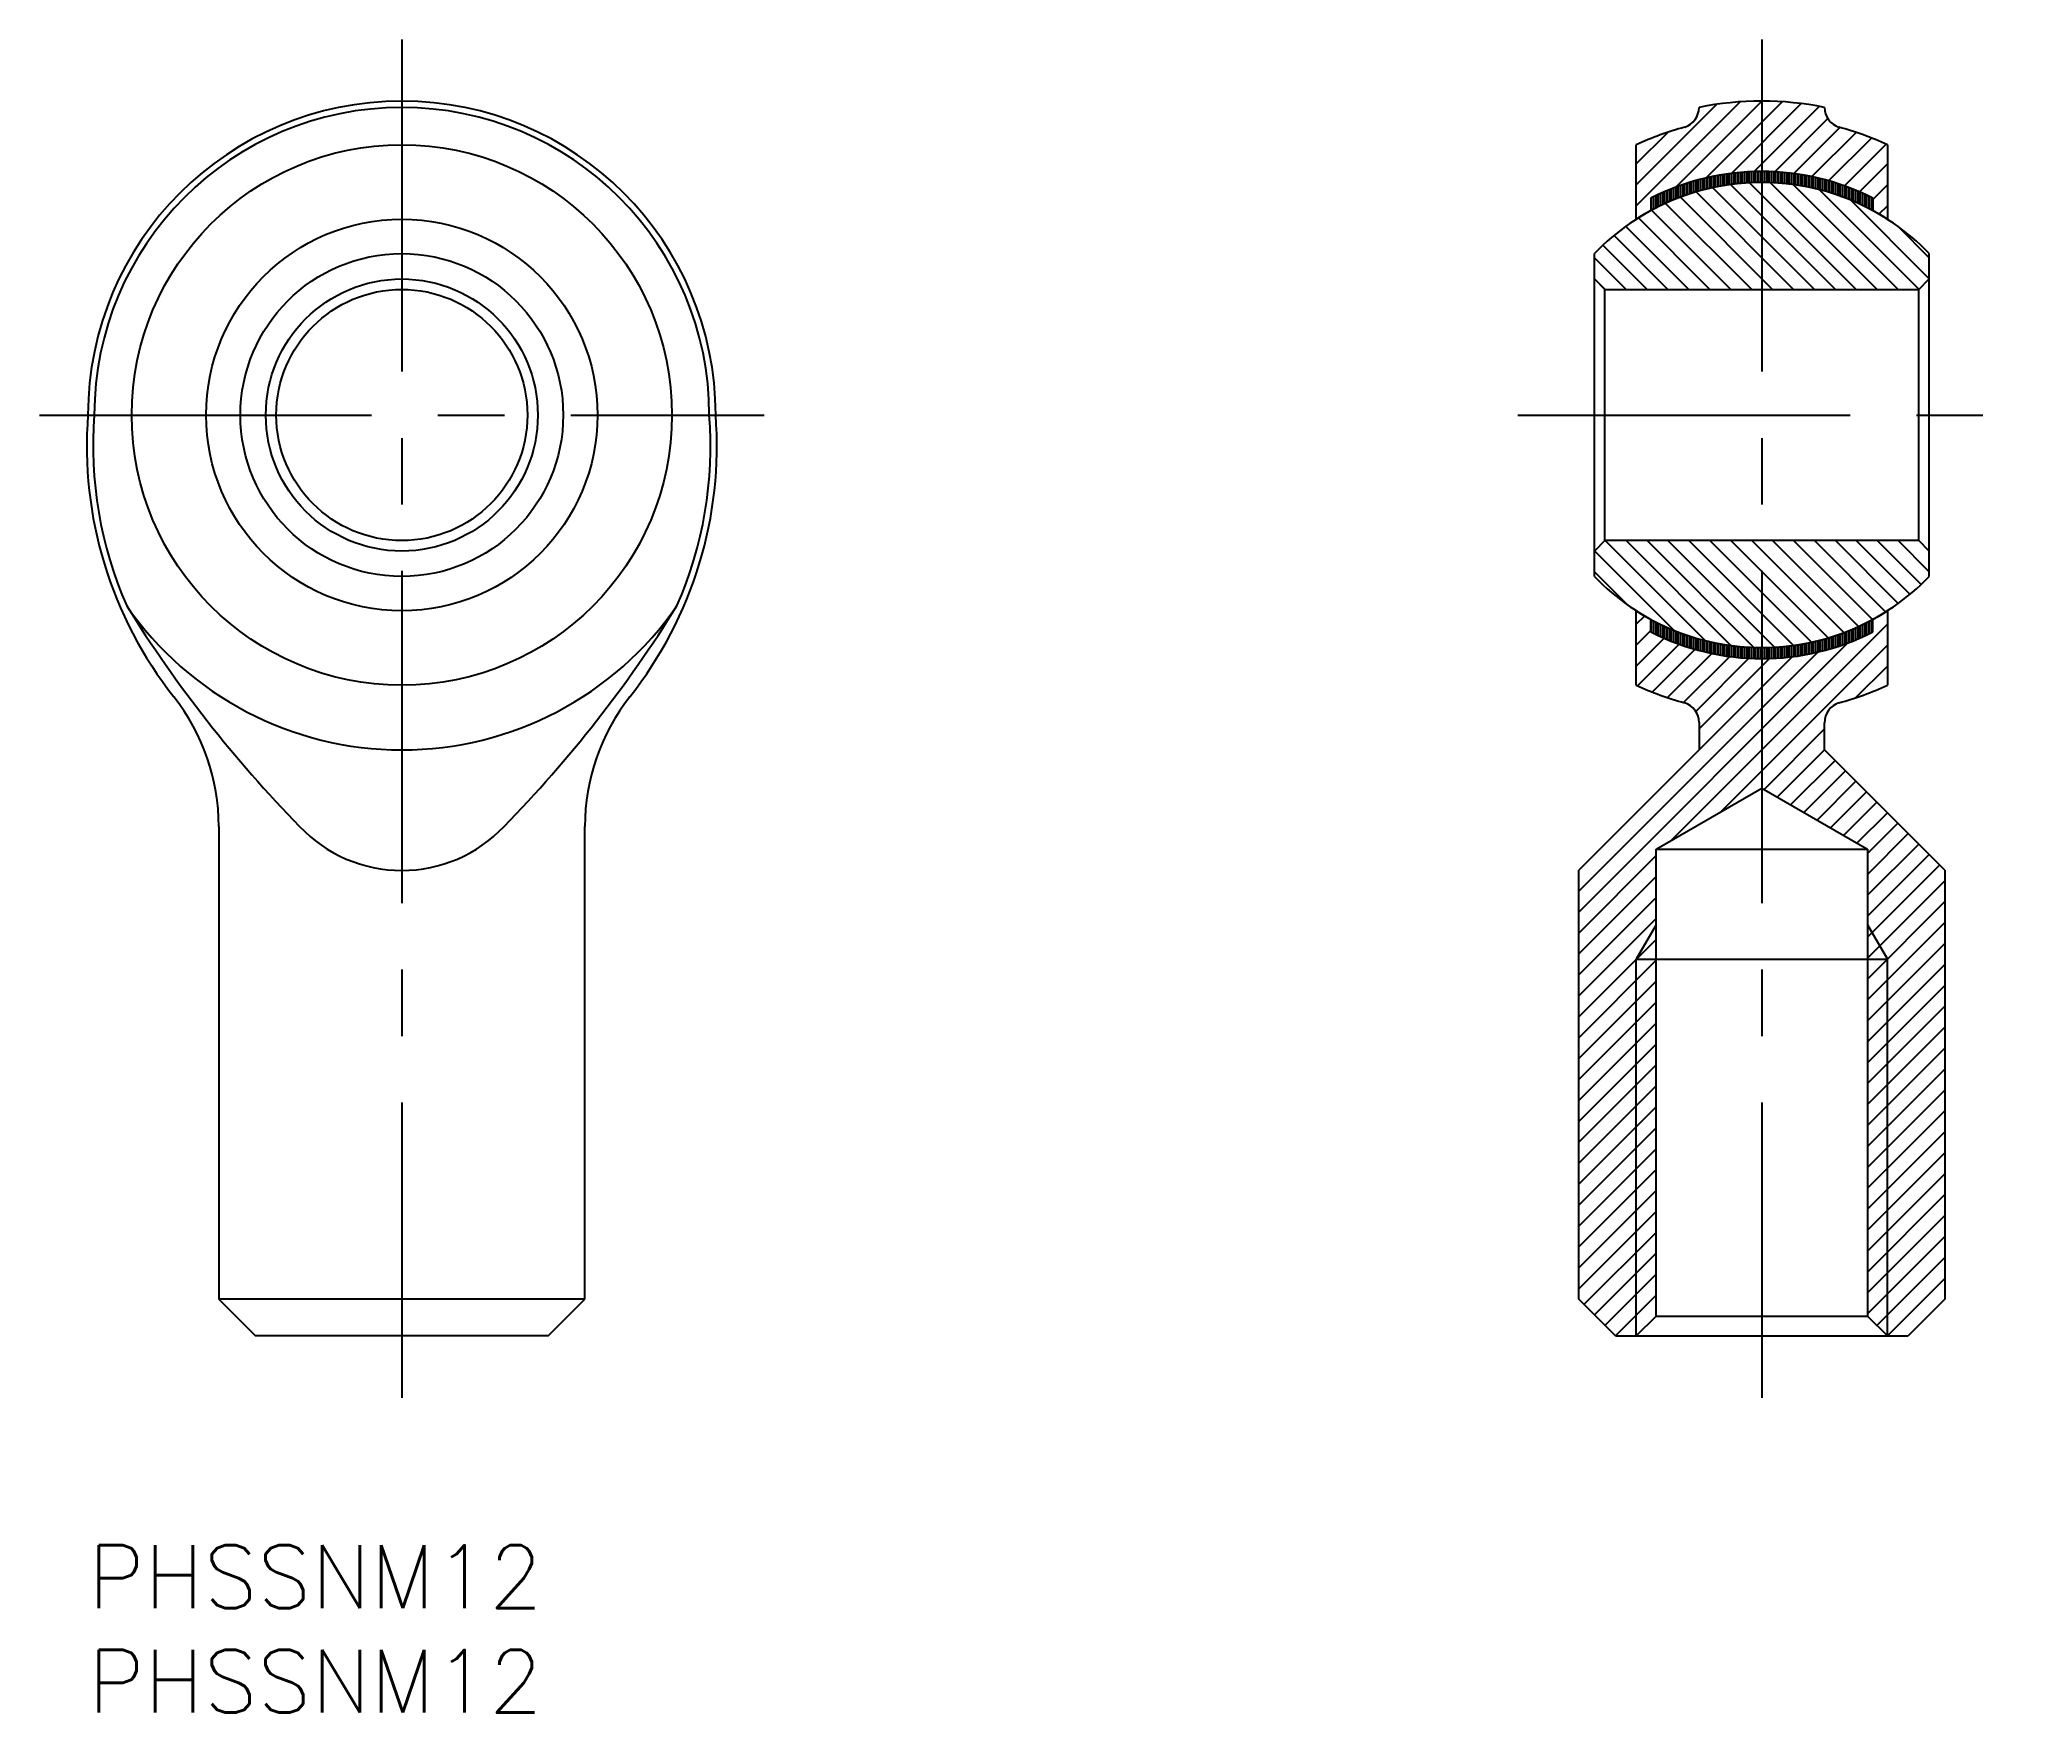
# Model space of a CAD drawing. Extents: x -2.3 to 91.7, y -8 to 71.9.
import ezdxf

# ---------------------------------------------------------------- set-up
doc = ezdxf.new("R2010")
doc.units = 0
doc.header["$LTSCALE"] = 0.5
doc.linetypes.add('CENTER', pattern=[50.8, 31.75, -6.35, 6.35, -6.35])
for name, color, linetype in [('MSM_CENTER', 1, 'CENTER'), ('MSM_CONTINUOUS', 7, 'CONTINUOUS'), ('MSM_NARROW', 5, 'CONTINUOUS'), ('MSM_PART_NUMBER', 7, 'CONTINUOUS')]:
    doc.layers.add(name, color=color, linetype=linetype)
doc.styles.get("Standard").update_dxf_attribs({"font": 'txt.shx', "height": 3, "bigfont": 'bigfont.shx'})

msp = doc.modelspace()

# ---------------------------------------------------------------- linework, layer by layer
at = {"layer": 'MSM_CENTER'}
for p, q in [((15, 71.95), (15, 7.05)), ((80, 71.95), (80, 7.05)), ((-2.325, 54), (32.325, 54)), ((68.345, 54.001), (91.655, 54.001))]:
    msp.add_line(p, q, dxfattribs=at)
at = {"layer": 'MSM_CONTINUOUS'}
for p, q in [((74, 63.353), (74, 66.91)), ((86, 66.91), (86, 63.353)), ((74.7, 64.363), (74.7, 63.767)), ((85.3, 64.363), (85.3, 63.767)), ((72, 46.287), (72, 61.713)), ((88, 46.287), (88, 61.713)), ((72, 60.5), (72.5, 60)), ((87.5, 60), (88, 60.5)), ((72.5, 60), (87.5, 60)), ((72.5, 48), (72.5, 60)), ((87.5, 48), (87.5, 60)), ((72.5, 48), (72, 47.5)), ((87.5, 48), (72.5, 48)), ((88, 47.5), (87.5, 48)), ((74, 41.09), (74, 44.647)), ((74.7, 43.637), (74.7, 44.233)), ((85.3, 43.637), (85.3, 44.233)), ((86, 44.647), (86, 41.09)), ((77, 39.302), (77, 38)), ((83, 38), (83, 39.3)), ((77, 38), (71.25, 32.25)), ((88.75, 32.25), (83, 38)), ((74.947, 33.25), (80, 36.167)), ((80, 36.167), (85.053, 33.25)), ((6.25, 34.34), (6.25, 11.75)), ((23.75, 11.75), (23.75, 34.34)), ((74.947, 33.25), (85.053, 33.25)), ((74.947, 10.947), (74.947, 33.25)), ((85.053, 33.25), (85.053, 10.947)), ((71.25, 11.75), (71.25, 32.25)), ((88.75, 32.25), (88.75, 11.75)), ((74, 28), (86, 28)), ((6.25, 11.75), (8, 10)), ((23.75, 11.75), (6.25, 11.75)), ((22, 10), (23.75, 11.75)), ((73, 10), (71.25, 11.75)), ((88.75, 11.75), (87, 10)), ((74, 10), (74.947, 10.947)), ((74.947, 10.947), (85.053, 10.947)), ((85.053, 10.947), (86, 10)), ((22, 10), (8, 10)), ((73, 10), (87, 10))]:
    msp.add_line(p, q, dxfattribs=at)
for radius in [12.91, 9.353, 7.713, 6.5, 6]:
    msp.add_circle((15, 54), radius, dxfattribs=at)
for centre, radius, start, end in [((15, 54), 15, 0.00816, 179.99184), ((15, 54), 14.697, 0.00832, 179.99168), ((76, 68.7), 1, 288.25569, 359.82424), ((80, 54), 15, 78.46305, 101.53695), ((84, 68.7), 1, 180.17546, 251.74442), ((80, 54), 14.236, 105.00914, 114.92722), ((80, 54), 14.236, 65.07278, 74.99086), ((80, 54), 11.113, 43.95295, 136.04705), ((80, 54), 11.113, 57.32096, 122.67904), ((80, 54), 11.64, 62.91406, 117.08594), ((19.293, 52.518), 19.35, 175.60112, 218.26908), ((19.191, 52.517), 18.946, 175.50436, 203.75206), ((10.707, 52.518), 19.35, 321.73092, 4.39888), ((10.809, 52.517), 18.946, 336.24794, 4.49564), ((80, 54), 11.113, 223.95295, 316.04705), ((15, 54), 16, 214.72436, 325.27564), ((54.074, 77.297), 61.464, 211.82475, 224.33901), ((-24.074, 77.297), 61.464, 315.66099, 328.17525), ((80, 54), 11.113, 237.32096, 302.67904), ((80, 54), 11.64, 242.91406, 297.08594), ((-3.75, 34.34), 10, 360, 38.26908), ((33.75, 34.34), 10, 141.73092, 180), ((80, 54), 14.236, 245.07278, 254.99086), ((80, 54), 14.236, 285.00914, 294.92722), ((76, 39.3), 1, 0.08774, 71.74442), ((84, 39.3), 1, 108.25558, 180), ((15, 38.976), 6.736, 223.49166, 316.50834)]:
    msp.add_arc(centre, radius, start, end, dxfattribs=at)
at = {"layer": 'MSM_NARROW'}
for p, q in [((74, 64), (78.959, 68.959)), ((74, 65), (77.842, 68.842)), ((75.887, 64.887), (80, 69)), ((77.324, 65.324), (80.969, 68.969)), ((78.545, 65.545), (81.882, 68.882)), ((79.63, 65.63), (82.746, 68.746)), ((80.623, 65.623), (83.161, 68.161)), ((81.534, 65.534), (83.736, 67.736)), ((74, 66), (75.504, 67.504)), ((82.391, 65.391), (84.502, 67.502)), ((83.191, 65.191), (85.235, 67.235)), ((83.946, 64.946), (85.937, 66.937)), ((84.663, 64.663), (86, 66)), ((75.795, 64.286), (75.795, 64.854)), ((75.901, 64.327), (75.901, 64.893)), ((76.007, 64.367), (76.007, 64.931)), ((76.113, 64.407), (76.113, 64.968)), ((76.219, 64.447), (76.219, 65.006)), ((76.326, 64.486), (76.326, 65.044)), ((76.432, 64.523), (76.432, 65.079)), ((76.538, 64.557), (76.538, 65.111)), ((76.644, 64.59), (76.644, 65.142)), ((76.75, 64.623), (76.75, 65.174)), ((76.856, 64.656), (76.856, 65.205)), ((76.962, 64.69), (76.962, 65.237)), ((77.068, 64.717), (77.068, 65.263)), ((77.174, 64.744), (77.174, 65.289)), ((77.28, 64.771), (77.28, 65.314)), ((77.386, 64.798), (77.386, 65.34)), ((77.492, 64.825), (77.492, 65.365)), ((77.598, 64.85), (77.598, 65.39)), ((82.515, 60), (77.656, 64.859)), ((77.704, 64.87), (77.704, 65.409)), ((77.81, 64.891), (77.81, 65.429)), ((77.917, 64.912), (77.917, 65.449)), ((78.023, 64.933), (78.023, 65.468)), ((78.129, 64.953), (78.129, 65.488)), ((78.235, 64.97), (78.235, 65.505)), ((78.341, 64.985), (78.341, 65.519)), ((78.447, 65), (78.447, 65.533)), ((83.515, 60), (78.508, 65.008)), ((78.553, 65.015), (78.553, 65.547)), ((78.659, 65.029), (78.659, 65.561)), ((78.765, 65.044), (78.765, 65.575)), ((78.871, 65.053), (78.871, 65.584)), ((78.977, 65.062), (78.977, 65.592)), ((79.083, 65.071), (79.083, 65.6)), ((79.189, 65.08), (79.189, 65.609)), ((79.295, 65.089), (79.295, 65.617)), ((79.401, 65.097), (79.401, 65.625)), ((84.515, 60), (79.419, 65.096)), ((79.508, 65.1), (79.508, 65.628)), ((79.614, 65.102), (79.614, 65.63)), ((79.72, 65.105), (79.72, 65.633)), ((79.826, 65.108), (79.826, 65.636)), ((79.932, 65.111), (79.932, 65.639)), ((80.038, 65.112), (80.038, 65.64)), ((80.144, 65.109), (80.144, 65.637)), ((80.25, 65.106), (80.25, 65.634)), ((80.356, 65.103), (80.356, 65.631)), ((85.515, 60), (80.415, 65.101)), ((80.462, 65.1), (80.462, 65.629)), ((80.568, 65.097), (80.568, 65.626)), ((80.674, 65.091), (80.674, 65.62)), ((80.78, 65.082), (80.78, 65.611)), ((80.886, 65.074), (80.886, 65.603)), ((80.992, 65.065), (80.992, 65.594)), ((81.099, 65.056), (81.099, 65.586)), ((81.205, 65.047), (81.205, 65.578)), ((81.311, 65.034), (81.311, 65.565)), ((81.417, 65.019), (81.417, 65.551)), ((86.515, 60), (81.51, 65.005)), ((81.523, 65.004), (81.523, 65.537)), ((81.629, 64.989), (81.629, 65.523)), ((81.735, 64.975), (81.735, 65.509)), ((81.841, 64.959), (81.841, 65.494)), ((81.947, 64.939), (81.947, 65.474)), ((82.053, 64.918), (82.053, 65.454)), ((82.159, 64.897), (82.159, 65.435)), ((82.265, 64.876), (82.265, 65.415)), ((82.371, 64.856), (82.371, 65.395)), ((82.477, 64.832), (82.477, 65.373)), ((82.583, 64.805), (82.583, 65.347)), ((82.69, 64.778), (82.69, 65.322)), ((82.796, 64.752), (82.796, 65.296)), ((82.902, 64.725), (82.902, 65.27)), ((83.008, 64.698), (83.008, 65.245)), ((83.114, 64.666), (83.114, 65.214)), ((83.22, 64.633), (83.22, 65.183)), ((83.326, 64.599), (83.326, 65.151)), ((83.432, 64.566), (83.432, 65.12)), ((83.538, 64.533), (83.538, 65.088)), ((83.644, 64.498), (83.644, 65.055)), ((83.75, 64.458), (83.75, 65.017)), ((83.856, 64.418), (83.856, 64.979)), ((83.962, 64.378), (83.962, 64.941)), ((84.068, 64.339), (84.068, 64.904)), ((84.174, 64.299), (84.174, 64.866)), ((85.3, 64.3), (86, 65)), ((74.735, 63.785), (74.735, 64.381)), ((74.841, 63.839), (74.841, 64.431)), ((74.947, 63.893), (74.947, 64.482)), ((75.053, 63.947), (75.053, 64.533)), ((75.159, 64.001), (75.159, 64.584)), ((75.265, 64.053), (75.265, 64.634)), ((75.371, 64.1), (75.371, 64.678)), ((79.515, 60), (75.403, 64.112)), ((75.477, 64.147), (75.477, 64.722)), ((75.583, 64.193), (75.583, 64.766)), ((75.689, 64.24), (75.689, 64.81)), ((80.515, 60), (76.11, 64.405)), ((81.515, 60), (76.857, 64.658)), ((87.508, 60.008), (82.754, 64.761)), ((88, 60.515), (84.249, 64.266)), ((84.281, 64.253), (84.281, 64.823)), ((84.387, 64.207), (84.387, 64.778)), ((84.493, 64.16), (84.493, 64.734)), ((84.599, 64.113), (84.599, 64.69)), ((84.705, 64.067), (84.705, 64.646)), ((84.811, 64.016), (84.811, 64.598)), ((84.917, 63.962), (84.917, 64.547)), ((85.023, 63.908), (85.023, 64.497)), ((85.129, 63.855), (85.129, 64.446)), ((85.235, 63.801), (85.235, 64.395)), ((85.598, 63.598), (86, 64)), ((76.515, 60), (73.502, 63.013)), ((77.515, 60), (74.101, 63.414)), ((78.515, 60), (74.734, 63.781)), ((88, 61.515), (86.511, 63.004)), ((74.515, 60), (72.406, 62.11)), ((75.515, 60), (72.937, 62.578)), ((73.515, 60), (72, 61.515)), ((72.515, 60), (72, 60.515)), ((77.288, 43.228), (72.515, 48)), ((78.525, 42.99), (73.515, 48)), ((79.617, 42.898), (74.515, 48)), ((80.61, 42.905), (75.515, 48)), ((81.519, 42.996), (76.515, 48)), ((82.369, 43.146), (77.515, 48)), ((83.166, 43.349), (78.515, 48)), ((83.912, 43.603), (79.515, 48)), ((84.618, 43.897), (80.515, 48)), ((85.286, 44.229), (81.515, 48)), ((85.918, 44.597), (82.515, 48)), ((86.516, 44.999), (83.515, 48)), ((87.079, 45.436), (84.515, 48)), ((87.61, 45.905), (85.515, 48)), ((88, 46.515), (86.515, 48)), ((75.801, 43.715), (72.008, 47.508)), ((73.585, 44.93), (72, 46.515)), ((74, 44), (74.402, 44.402)), ((74.735, 43.621), (74.735, 44.216)), ((85.235, 43.606), (85.235, 44.201)), ((74, 43), (74.7, 43.7)), ((74, 42), (75.337, 43.337)), ((74.841, 43.57), (74.841, 44.162)), ((74.947, 43.519), (74.947, 44.108)), ((75.053, 43.468), (75.053, 44.054)), ((75.159, 43.418), (75.159, 44.001)), ((75.265, 43.368), (75.265, 43.948)), ((75.371, 43.324), (75.371, 43.901)), ((75.477, 43.28), (75.477, 43.855)), ((75.583, 43.235), (75.583, 43.808)), ((75.664, 33.664), (86, 44)), ((75.689, 43.191), (75.689, 43.761)), ((75.795, 43.147), (75.795, 43.715)), ((75.901, 43.108), (75.901, 43.674)), ((76.007, 43.071), (76.007, 43.634)), ((76.113, 43.033), (76.113, 43.594)), ((76.219, 42.995), (76.219, 43.555)), ((76.326, 42.958), (76.326, 43.515)), ((76.432, 42.922), (76.432, 43.478)), ((76.538, 42.891), (76.538, 43.445)), ((76.644, 42.859), (76.644, 43.411)), ((76.75, 42.828), (76.75, 43.378)), ((76.856, 42.796), (76.856, 43.345)), ((76.962, 42.765), (76.962, 43.312)), ((77.068, 42.738), (77.068, 43.284)), ((77.174, 42.713), (77.174, 43.257)), ((82.796, 42.705), (82.796, 43.25)), ((82.902, 42.731), (82.902, 43.277)), ((83.008, 42.756), (83.008, 43.304)), ((83.114, 42.787), (83.114, 43.335)), ((83.22, 42.819), (83.22, 43.369)), ((83.326, 42.85), (83.326, 43.402)), ((83.432, 42.882), (83.432, 43.435)), ((83.538, 42.913), (83.538, 43.468)), ((83.644, 42.947), (83.644, 43.503)), ((83.75, 42.984), (83.75, 43.543)), ((83.856, 43.022), (83.856, 43.583)), ((83.962, 43.06), (83.962, 43.623)), ((84.068, 43.098), (84.068, 43.663)), ((84.174, 43.135), (84.174, 43.703)), ((84.281, 43.179), (84.281, 43.748)), ((84.387, 43.223), (84.387, 43.795)), ((84.493, 43.267), (84.493, 43.841)), ((84.599, 43.311), (84.599, 43.888)), ((84.705, 43.355), (84.705, 43.935)), ((84.811, 43.403), (84.811, 43.985)), ((84.917, 43.454), (84.917, 44.039)), ((85.023, 43.505), (85.023, 44.093)), ((85.129, 43.555), (85.129, 44.147)), ((71.25, 30.25), (84.11, 43.11)), ((71.25, 31.25), (82.67, 42.67)), ((74.063, 41.063), (76.054, 43.054)), ((74.765, 40.765), (76.809, 42.809)), ((75.498, 40.498), (77.609, 42.609)), ((76.264, 40.264), (78.466, 42.466)), ((76.839, 39.839), (79.377, 42.377)), ((77, 38), (81.451, 42.451)), ((77, 39), (80.366, 42.366)), ((77.28, 42.687), (77.28, 43.23)), ((77.386, 42.661), (77.386, 43.204)), ((77.492, 42.636), (77.492, 43.177)), ((77.598, 42.612), (77.598, 43.152)), ((77.704, 42.592), (77.704, 43.131)), ((77.81, 42.572), (77.81, 43.11)), ((77.917, 42.553), (77.917, 43.089)), ((78.023, 42.533), (78.023, 43.069)), ((78.03, 35.03), (86, 43)), ((78.129, 42.513), (78.129, 43.048)), ((78.235, 42.497), (78.235, 43.031)), ((78.341, 42.483), (78.341, 43.016)), ((78.447, 42.469), (78.447, 43.001)), ((78.553, 42.455), (78.553, 42.987)), ((78.659, 42.441), (78.659, 42.972)), ((78.765, 42.427), (78.765, 42.957)), ((78.871, 42.418), (78.871, 42.948)), ((78.977, 42.409), (78.977, 42.939)), ((79.083, 42.401), (79.083, 42.93)), ((79.189, 42.392), (79.189, 42.921)), ((79.295, 42.384), (79.295, 42.913)), ((79.401, 42.376), (79.401, 42.905)), ((79.508, 42.374), (79.508, 42.902)), ((79.614, 42.371), (79.614, 42.899)), ((79.72, 42.368), (79.72, 42.896)), ((79.826, 42.365), (79.826, 42.893)), ((79.932, 42.362), (79.932, 42.89)), ((80.038, 42.362), (80.038, 42.889)), ((80.144, 42.364), (80.144, 42.892)), ((80.25, 42.367), (80.25, 42.895)), ((80.356, 42.37), (80.356, 42.898)), ((80.462, 42.373), (80.462, 42.901)), ((80.568, 42.376), (80.568, 42.904)), ((80.674, 42.382), (80.674, 42.91)), ((80.78, 42.39), (80.78, 42.919)), ((80.886, 42.398), (80.886, 42.928)), ((80.992, 42.407), (80.992, 42.937)), ((81.099, 42.415), (81.099, 42.945)), ((81.205, 42.424), (81.205, 42.954)), ((81.311, 42.437), (81.311, 42.968)), ((81.417, 42.451), (81.417, 42.983)), ((81.523, 42.465), (81.523, 42.997)), ((81.629, 42.479), (81.629, 43.012)), ((81.735, 42.493), (81.735, 43.027)), ((81.841, 42.508), (81.841, 43.042)), ((81.947, 42.527), (81.947, 43.063)), ((82.053, 42.547), (82.053, 43.083)), ((82.159, 42.567), (82.159, 43.104)), ((82.265, 42.586), (82.265, 43.125)), ((82.371, 42.606), (82.371, 43.146)), ((82.477, 42.629), (82.477, 43.169)), ((82.583, 42.654), (82.583, 43.196)), ((82.69, 42.68), (82.69, 43.223)), ((84.496, 40.496), (86, 42)), ((80.106, 36.106), (83, 39)), ((80.74, 35.74), (83, 38)), ((81.374, 35.374), (83.5, 37.5)), ((82.008, 35.008), (84, 37)), ((82.642, 34.642), (84.5, 36.5)), ((83.276, 34.276), (85, 36)), ((83.91, 33.91), (85.5, 35.5)), ((84.544, 33.544), (86, 35)), ((85.053, 33.053), (86.5, 34.5)), ((85.053, 32.053), (87, 34)), ((71.25, 29.25), (74.947, 32.947)), ((85.053, 31.053), (87.5, 33.5)), ((85.053, 30.053), (88, 33)), ((85.053, 29.053), (88.5, 32.5)), ((71.25, 28.25), (74.947, 31.947)), ((85.053, 28.053), (88.75, 31.75)), ((71.25, 27.25), (74.947, 30.947)), ((85.053, 27.053), (88.75, 30.75)), ((71.25, 26.25), (74.947, 29.947)), ((74.947, 29.64), (74, 28)), ((85.053, 26.053), (88.75, 29.75)), ((85.053, 29.64), (86, 28)), ((71.25, 25.25), (74.947, 28.947)), ((85.053, 25.053), (88.75, 28.75)), ((71.25, 24.25), (74.947, 27.947)), ((74, 10), (74, 28)), ((85.053, 24.053), (88.75, 27.75)), ((86, 10), (86, 28)), ((86, 28), (86, 28)), ((71.25, 23.25), (74.947, 26.947)), ((85.053, 23.053), (88.75, 26.75)), ((71.25, 22.25), (74.947, 25.947)), ((85.053, 22.053), (88.75, 25.75)), ((71.25, 21.25), (74.947, 24.947)), ((85.053, 21.053), (88.75, 24.75)), ((71.25, 20.25), (74.947, 23.947)), ((85.053, 20.053), (88.75, 23.75)), ((71.25, 19.25), (74.947, 22.947)), ((85.053, 19.053), (88.75, 22.75)), ((71.25, 18.25), (74.947, 21.947)), ((85.053, 18.053), (88.75, 21.75)), ((71.25, 17.25), (74.947, 20.947)), ((85.053, 17.053), (88.75, 20.75)), ((71.25, 16.25), (74.947, 19.947)), ((85.053, 16.053), (88.75, 19.75)), ((71.25, 15.25), (74.947, 18.947)), ((71.25, 14.25), (74.947, 17.947)), ((85.053, 15.053), (88.75, 18.75)), ((71.25, 13.25), (74.947, 16.947)), ((85.053, 14.053), (88.75, 17.75)), ((85.053, 13.053), (88.75, 16.75)), ((71.25, 12.25), (74.947, 15.947)), ((85.053, 12.053), (88.75, 15.75)), ((71.5, 11.5), (74.947, 14.947)), ((85.053, 11.053), (88.75, 14.75)), ((72, 11), (74.947, 13.947)), ((85.5, 10.5), (88.75, 13.75)), ((72.5, 10.5), (74.947, 12.947)), ((86, 10), (88.75, 12.75)), ((73, 10), (74.947, 11.947)), ((86, 10), (86, 10))]:
    msp.add_line(p, q, dxfattribs=at)

# ---------------------------------------------------------------- texts
at = {"layer": 'MSM_PART_NUMBER'}
for p in [(0, -3), (0, -8)]:
    msp.add_text('PHSSNM12', height=3, dxfattribs=at).set_placement(p)

doc.saveas('drawing.dxf')
